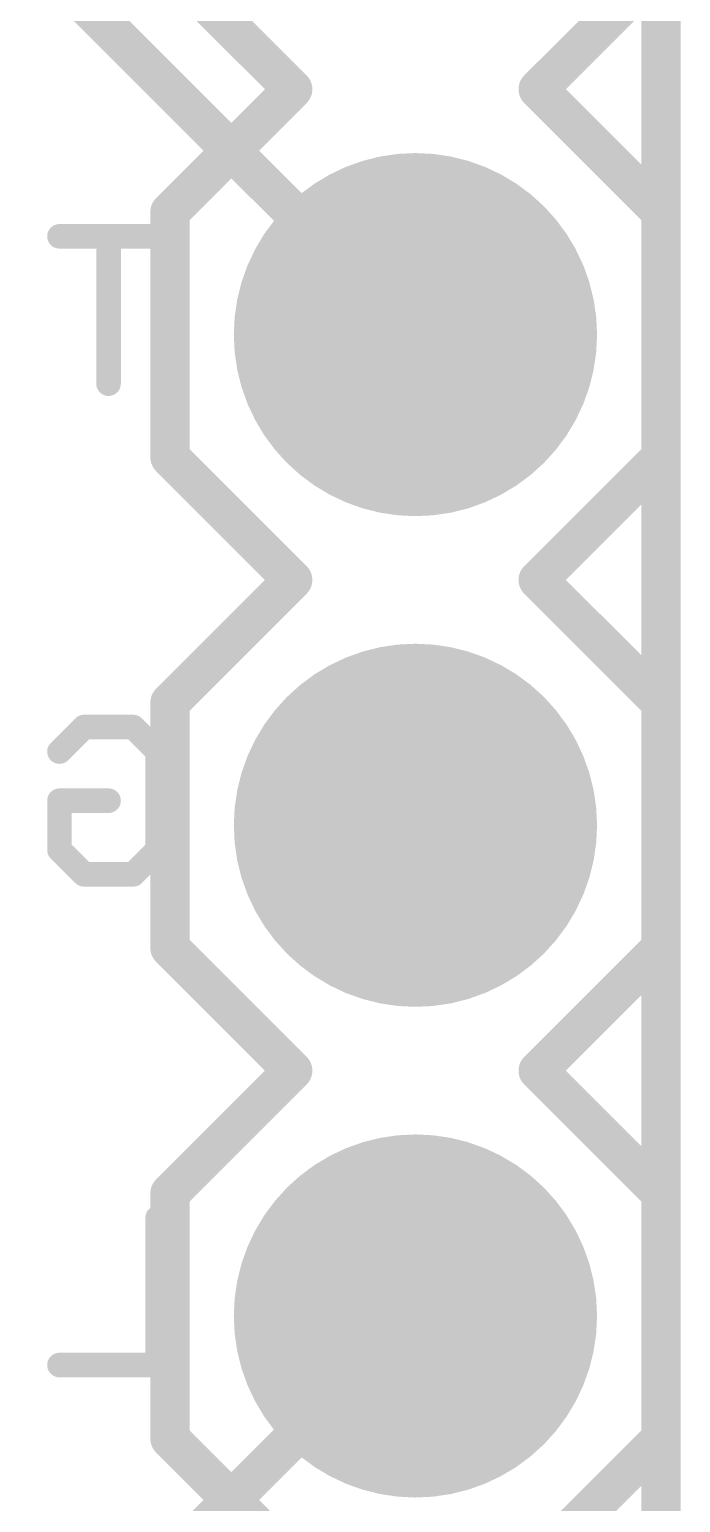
# Model space of a CAD drawing. Extents: x -17.9 to 25.5, y -0.1 to 79.8.
# Drawn here: x 22.13 to 25.5, y 30.78 to 38.41 of the extents above; entities that cross this region are included whole.
import ezdxf

# ---------------------------------------------------------------- set-up
doc = ezdxf.new("R2010")
doc.units = 0
for name, color, linetype in [('1', 12, 'CONTINUOUS'), ('16', 132, 'CONTINUOUS'), ('17', 110, 'CONTINUOUS'), ('20', 53, 'CONTINUOUS'), ('21', 41, 'CONTINUOUS'), ('22', 40, 'CONTINUOUS')]:
    doc.layers.add(name, color=color, linetype=linetype)

# ---------------------------------------------------------------- blocks, each defined once
blk = doc.blocks.new('ROUNDP')
at = {"const_width": 0.5}
blk.add_lwpolyline([(0, -0.25, 1), (0, 0.25, 1), (0, -0.25)], format="xyb", dxfattribs=at)

msp = doc.modelspace()

# ---------------------------------------------------------------- linework, layer by layer
at = {"layer": '1'}
for points, const_width in [([(25.4, 55.88), (25.4, 0)], 0.1778), ([(21.9075, 39.0525), (24.13, 36.83)], 0.2032)]:
    msp.add_lwpolyline(points, dxfattribs=dict(at, const_width=const_width))
at = {"layer": '1', "const_width": 0.1016}
msp.add_lwpolyline([(24.0941, 36.7941, 1), (24.1659, 36.8659)], format="xyb", dxfattribs=at)
at = {"layer": '16'}
for points, const_width in [([(25.4, 55.88), (25.4, 0)], 0.1778), ([(22.5425, 30.1625), (24.13, 31.75)], 0.2032)]:
    msp.add_lwpolyline(points, dxfattribs=dict(at, const_width=const_width))
at = {"layer": '16', "const_width": 0.1016}
msp.add_lwpolyline([(24.1659, 31.7141, 1), (24.0941, 31.7859)], format="xyb", dxfattribs=at)
at = {"layer": '20', "const_width": 0.2032}
msp.add_lwpolyline([(25.4, 0), (25.4, 55.88)], dxfattribs=at)
at = {"layer": '21', "const_width": 0.2032}
for points in [[(23.495, 38.1), (22.86, 38.735)], [(25.4, 38.735), (24.765, 38.1)], [(22.86, 37.465), (23.495, 38.1)], [(24.765, 38.1), (25.4, 37.465)], [(22.86, 36.195), (22.86, 37.465)], [(25.4, 37.465), (25.4, 36.195)], [(23.495, 35.56), (22.86, 36.195)], [(25.4, 36.195), (24.765, 35.56)], [(23.495, 35.56), (22.86, 34.925)], [(25.4, 34.925), (24.765, 35.56)], [(22.86, 33.655), (22.86, 34.925)], [(25.4, 34.925), (25.4, 33.655)], [(23.495, 33.02), (22.86, 33.655)], [(25.4, 33.655), (24.765, 33.02)], [(22.86, 32.385), (23.495, 33.02)], [(24.765, 33.02), (25.4, 32.385)], [(22.86, 31.115), (22.86, 32.385)], [(25.4, 32.385), (25.4, 31.115)], [(23.495, 30.48), (22.86, 31.115)], [(25.4, 31.115), (24.765, 30.48)]]:
    msp.add_lwpolyline(points, dxfattribs=at)
at = {"layer": '21', "const_width": 0.1016}
for points in [[(23.5309, 38.0641, 1), (23.4591, 38.1359)], [(23.4591, 38.0641, 1), (23.5309, 38.1359)], [(24.8009, 38.1359, 1), (24.7291, 38.0641)], [(24.7291, 38.1359, 1), (24.8009, 38.0641)], [(22.9108, 37.465, 1), (22.8092, 37.465)], [(22.8241, 37.5009, 1), (22.8959, 37.4291)], [(25.4508, 37.465, 1), (25.3492, 37.465)], [(25.3641, 37.4291, 1), (25.4359, 37.5009)], [(22.8959, 36.2309, 1), (22.8241, 36.1591)], [(25.4359, 36.1591, 1), (25.3641, 36.2309)], [(22.8092, 36.195, 1), (22.9108, 36.195)], [(25.3492, 36.195, 1), (25.4508, 36.195)], [(23.5309, 35.5241, 1), (23.4591, 35.5959)], [(23.4591, 35.5241, 1), (23.5309, 35.5959)], [(24.8009, 35.5959, 1), (24.7291, 35.5241)], [(24.7291, 35.5959, 1), (24.8009, 35.5241)], [(22.9108, 34.925, 1), (22.8092, 34.925)], [(22.8241, 34.9609, 1), (22.8959, 34.8891)], [(25.4508, 34.925, 1), (25.3492, 34.925)], [(25.3641, 34.8891, 1), (25.4359, 34.9609)], [(22.8959, 33.6909, 1), (22.8241, 33.6191)], [(22.8092, 33.655, 1), (22.9108, 33.655)], [(25.3492, 33.655, 1), (25.4508, 33.655)], [(25.4359, 33.6191, 1), (25.3641, 33.6909)], [(23.5309, 32.9841, 1), (23.4591, 33.0559)], [(23.4591, 32.9841, 1), (23.5309, 33.0559)], [(24.8009, 33.0559, 1), (24.7291, 32.9841)], [(24.7291, 33.0559, 1), (24.8009, 32.9841)], [(22.9108, 32.385, 1), (22.8092, 32.385)], [(25.4508, 32.385, 1), (25.3492, 32.385)], [(22.8241, 32.4209, 1), (22.8959, 32.3491)], [(25.3641, 32.3491, 1), (25.4359, 32.4209)], [(22.8959, 31.1509, 1), (22.8241, 31.0791)], [(25.4359, 31.0791, 1), (25.3641, 31.1509)], [(22.8092, 31.115, 1), (22.9108, 31.115)], [(25.3492, 31.115, 1), (25.4508, 31.115)]]:
    msp.add_lwpolyline(points, format="xyb", dxfattribs=at)
at = {"layer": '22', "const_width": 0.127}
for points in [[(22.7965, 37.3387), (22.2881, 37.3387)], [(22.5423, 36.576), (22.5423, 37.3387)], [(22.2881, 34.6715), (22.4152, 34.7987)], [(22.4152, 34.7987), (22.6694, 34.7987)], [(22.6694, 34.7987), (22.7965, 34.6715)], [(22.7965, 34.6715), (22.7965, 34.1631)], [(22.2881, 34.1631), (22.2881, 34.4173)], [(22.2881, 34.4173), (22.5423, 34.4173)], [(22.4152, 34.036), (22.2881, 34.1631)], [(22.7965, 34.1631), (22.6694, 34.036)], [(22.6694, 34.036), (22.4152, 34.036)], [(22.7965, 32.2587), (22.7965, 31.496)], [(22.7965, 31.496), (22.2881, 31.496)]]:
    msp.add_lwpolyline(points, dxfattribs=at)
at = {"layer": '22', "const_width": 0.0635}
for points in [[(22.2881, 37.3704, 1), (22.2881, 37.3069)], [(22.574, 37.3387, 1), (22.5105, 37.3387)], [(22.7965, 37.3069, 1), (22.7965, 37.3704)], [(22.5105, 36.576, 1), (22.574, 36.576)], [(22.4152, 34.8304, 1), (22.4152, 34.7669)], [(22.4376, 34.7762, 1), (22.3927, 34.8211)], [(22.6918, 34.8211, 1), (22.6469, 34.7762)], [(22.6694, 34.7669, 1), (22.6694, 34.8304)], [(22.2656, 34.694, 1), (22.3105, 34.6491)], [(22.8283, 34.6715, 1), (22.7648, 34.6715)], [(22.774, 34.6491, 1), (22.819, 34.694)], [(22.3198, 34.4173, 1), (22.2563, 34.4173)], [(22.2881, 34.4491, 1), (22.2881, 34.3856)], [(22.5423, 34.3856, 1), (22.5423, 34.4491)], [(22.2563, 34.1631, 1), (22.3198, 34.1631)], [(22.3105, 34.1856, 1), (22.2656, 34.1407)], [(22.7648, 34.1631, 1), (22.8283, 34.1631)], [(22.819, 34.1407, 1), (22.774, 34.1856)], [(22.4152, 34.0678, 1), (22.4152, 34.0042)], [(22.3927, 34.0135, 1), (22.4376, 34.0585)], [(22.6469, 34.0585, 1), (22.6918, 34.0135)], [(22.6694, 34.0042, 1), (22.6694, 34.0678)], [(22.8283, 32.2587, 1), (22.7648, 32.2587)], [(22.2881, 31.5278, 1), (22.2881, 31.4643)], [(22.7648, 31.496, 1), (22.8283, 31.496)], [(22.7965, 31.4643, 1), (22.7965, 31.5278)]]:
    msp.add_lwpolyline(points, format="xyb", dxfattribs=at)

# ---------------------------------------------------------------- block references
at = {"layer": '17', "xscale": 1.8796, "yscale": 1.8796}
for p in [(24.13, 36.83), (24.13, 36.83), (24.13, 34.29), (24.13, 34.29), (24.13, 31.75), (24.13, 31.75)]:
    msp.add_blockref('ROUNDP', p, dxfattribs=at)

doc.saveas('drawing.dxf')
